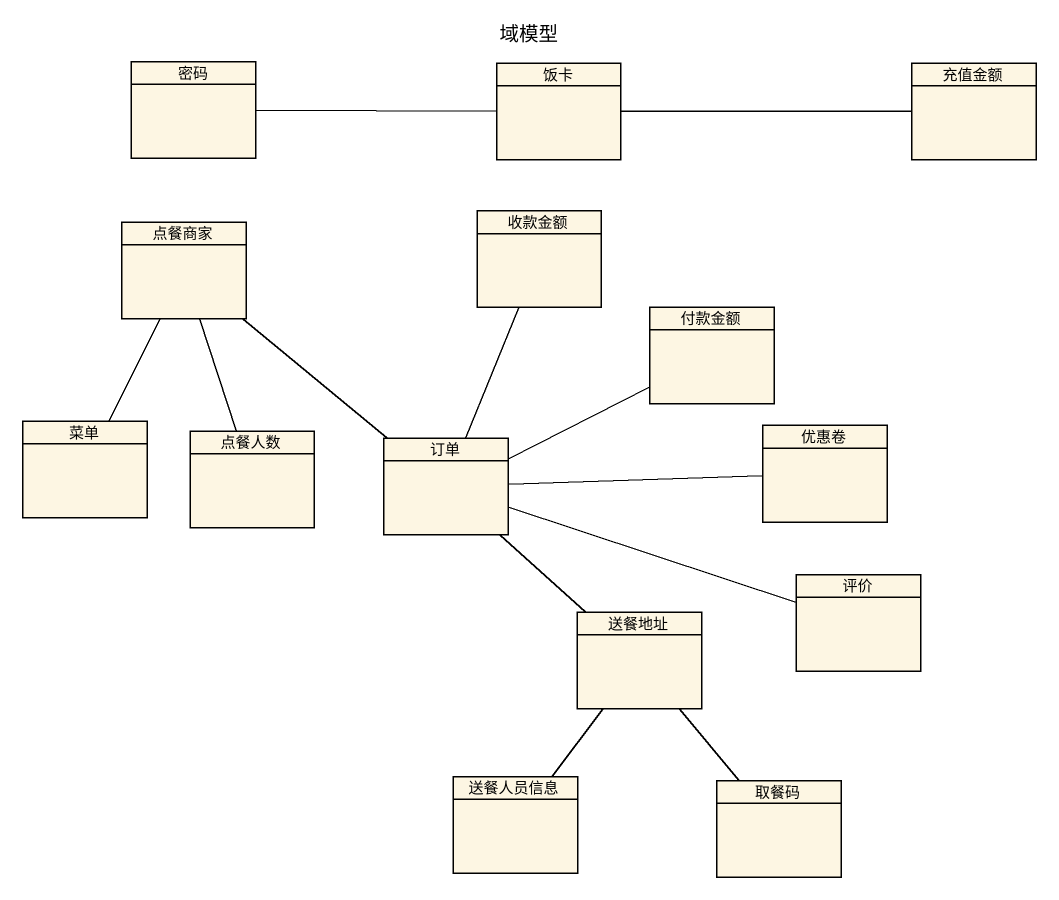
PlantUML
@startuml
title 域模型
hide circle
hide empty members
class 密码
class 饭卡
class 充值金额
class 点餐商家
class 收款金额
class 付款金额
class 菜单
class 点餐人数
class 订单
class 优惠卷
class 评价
class 送餐地址
class 送餐人员信息
class 取餐码
饭卡 -left- 密码
充值金额 -left- 饭卡
点餐商家 -- 菜单
点餐商家 -- 订单
点餐人数 -up- 点餐商家
订单 -up- 收款金额
订单 -right- 付款金额
订单 -right- 优惠卷
订单 -right- 评价
送餐地址 -up- 订单
送餐地址 -- 送餐人员信息
送餐地址 -- 取餐码
@enduml
